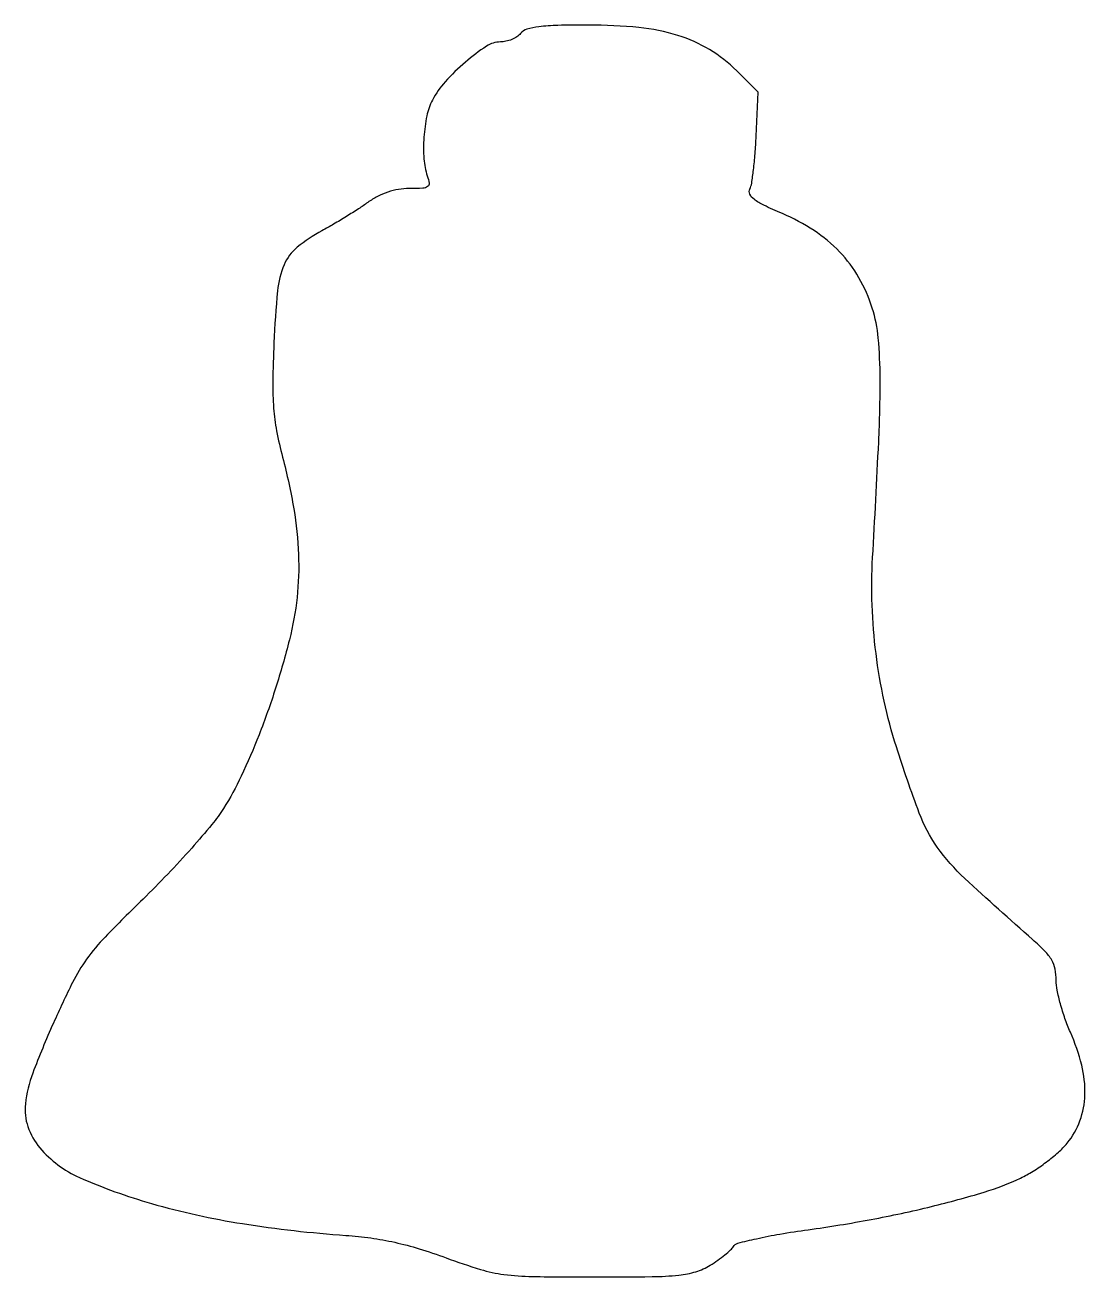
# Model space of a CAD drawing. Extents: x 0 to 188, y 0 to 222.
import ezdxf

# ---------------------------------------------------------------- set-up
doc = ezdxf.new("R2010")
doc.units = 0

msp = doc.modelspace()

# ---------------------------------------------------------------- linework, layer by layer
msp.add_lwpolyline([(88, 220.5, -0.076234), (87.352571, 219.925369, -0.044482), (86.432318, 219.440625, -0.043281), (85.400093, 219.110652, -0.055782), (84.411354, 219, 0.148651), (81.939625, 218.248544, 0.029281), (78.202417, 215.414403, 0.031926), (74.628535, 211.940551, 0.063191), (72.368285, 208.703488, 0.070451), (71.368749, 205.90157, 0.033605), (70.853489, 202.102537, 0.033597), (70.851734, 198.245122, 0.066461), (71.457129, 195.25, -0.046896), (71.772473, 193.952654, -0.282583), (71.510265, 193.342842, -0.143194), (70.665586, 193.054034, -0.011251), (68.264515, 193, 0.040038), (66.322233, 192.844219, 0.040624), (64.439346, 192.380906, 0.039949), (62.627786, 191.610005, 0.0362), (60.897883, 190.538516, -0.012634), (59.260213, 189.41413, -0.00608), (57.1081, 188.052133, -0.006024), (54.827886, 186.685217, -0.008582), (52.767987, 185.530785, 0.048486), (48.371627, 182.583684, 0.120354), (46.061235, 179.505054, 0.077822), (44.888706, 174.892074, 0.012605), (44.254481, 165.630099, 0.007098), (44.053531, 158.694395, 0.022548), (44.19414, 154.057926, 0.028238), (44.72704, 150.040136, 0.017158), (45.785495, 145.364808, -0.021912), (47.7668, 136.209911, -0.032985), (48.609159, 128.089978, -0.036085), (48.345945, 120.510901, -0.03542), (46.997294, 113, -0.014936), (44.535156, 104.384026, -0.015999), (41.612871, 96.128351, -0.017118), (38.462417, 88.808564, -0.030776), (35.316517, 83.080077, -0.03196), (33.26308, 80.249702, -0.008707), (29.665077, 76.054772, -0.008771), (25.408413, 71.429343, -0.009021), (21.031141, 67, 0.006582), (14.321882, 60.276841, 0.036378), (11.036457, 56.364157, 0.041348), (8.539232, 52.227312, 0.010035), (5.133352, 45, 0.014194), (1.472138, 36.141796, 0.063869), (0.16454, 30.703883, 0.109683), (0.61145, 26.660309, 0.093001), (2.729057, 22.910151, 0.114737), (9.767015, 17.63923, 0.033925), (22.513793, 13.036578, 0.030416), (38.687445, 9.455881, 0.02213), (57, 7.381229, -0.017842), (61.450567, 6.915621, -0.020129), (65.679192, 6.145387, -0.019142), (70.009698, 4.999385, -0.013581), (74.773473, 3.398786, 0.013074), (80.884724, 1.338546, 0.042748), (85.05013, 0.435175, 0.028558), (90.083794, 0.077068, 0.00348), (101.155439, 0, 0.002939), (111.3098, 0.059679, 0.022354), (116.083994, 0.329487, 0.048477), (119.091123, 0.932904, 0.064756), (121.625779, 2.077736, 0.015225), (122.968243, 2.965012, 0.016337), (124.222213, 3.91264, 0.016079), (125.242401, 4.793015, 0.07087), (125.743813, 5.406548, -0.195176), (126.523278, 5.98886, -0.008892), (129.823192, 6.79057, -0.013197), (133.983364, 7.60859, -0.007738), (139, 8.378514, 0.012181), (150.158478, 10.192682, 0.013268), (160.899587, 12.505281, 0.014057), (170.201297, 15.046713, 0.036623), (176.670243, 17.541182, 0.029887), (178.874977, 18.748516, 0.020508), (181.226405, 20.363339, 0.020727), (183.369923, 22.111762, 0.038956), (184.920243, 23.719408, 0.085246), (187.19814, 27.704361, 0.080113), (188.080482, 32.308912, 0.068843), (187.512462, 37.546687, 0.04275), (185.5, 43.404083, -0.020201), (184.542952, 45.828391, -0.017551), (183.734375, 48.437717, -0.017906), (183.170007, 50.852542, -0.048483), (183, 52.601684, 0.050515), (182.799058, 54.585551, 0.081063), (182.195376, 56.17174, 0.062097), (180.991969, 57.756505, 0.019173), (178.813017, 59.82317, -0.006402), (166.768125, 70.676749, -0.052318), (161.891483, 76.236546, -0.064574), (158.699972, 82.270436, -0.012384), (154.645727, 94, -0.02351), (152.47623, 102.122293, -0.022261), (151.032091, 110.561272, -0.022227), (150.342335, 119.108596, -0.023252), (150.430342, 127.555135, 0.0023), (151.504854, 148.075634, 0.012309), (151.763658, 159.278271, 0.022598), (151.425582, 166.511004, 0.053176), (150.363094, 171.802679, 0.054704), (147.999348, 177.186586, 0.059366), (144.576051, 181.769169, 0.057165), (140.050187, 185.553521, 0.045112), (134.418636, 188.57208, -0.009986), (131.112765, 190.055721, -0.051326), (129.396554, 191.094713, -0.121294), (128.664469, 191.995503, -0.224646), (128.665317, 192.918078, 0.072758), (128.978223, 193.938238, 0.008356), (129.303786, 196.323692, 0.009934), (129.588799, 199.191424, 0.007946), (129.785219, 202.290236), (130.154821, 210.080473), (126.327411, 213.886843, 0.060543), (121.498809, 217.647542, 0.060304), (115.903711, 220.148189, 0.04986), (108.985298, 221.552085, 0.025147), (100.084932, 222, 0.006064), (94.58031, 221.933236, 0.024814), (91.249025, 221.686696, 0.040869), (89.133028, 221.246335, 0.148885)], format="xyb", close=True)

doc.saveas('drawing.dxf')
